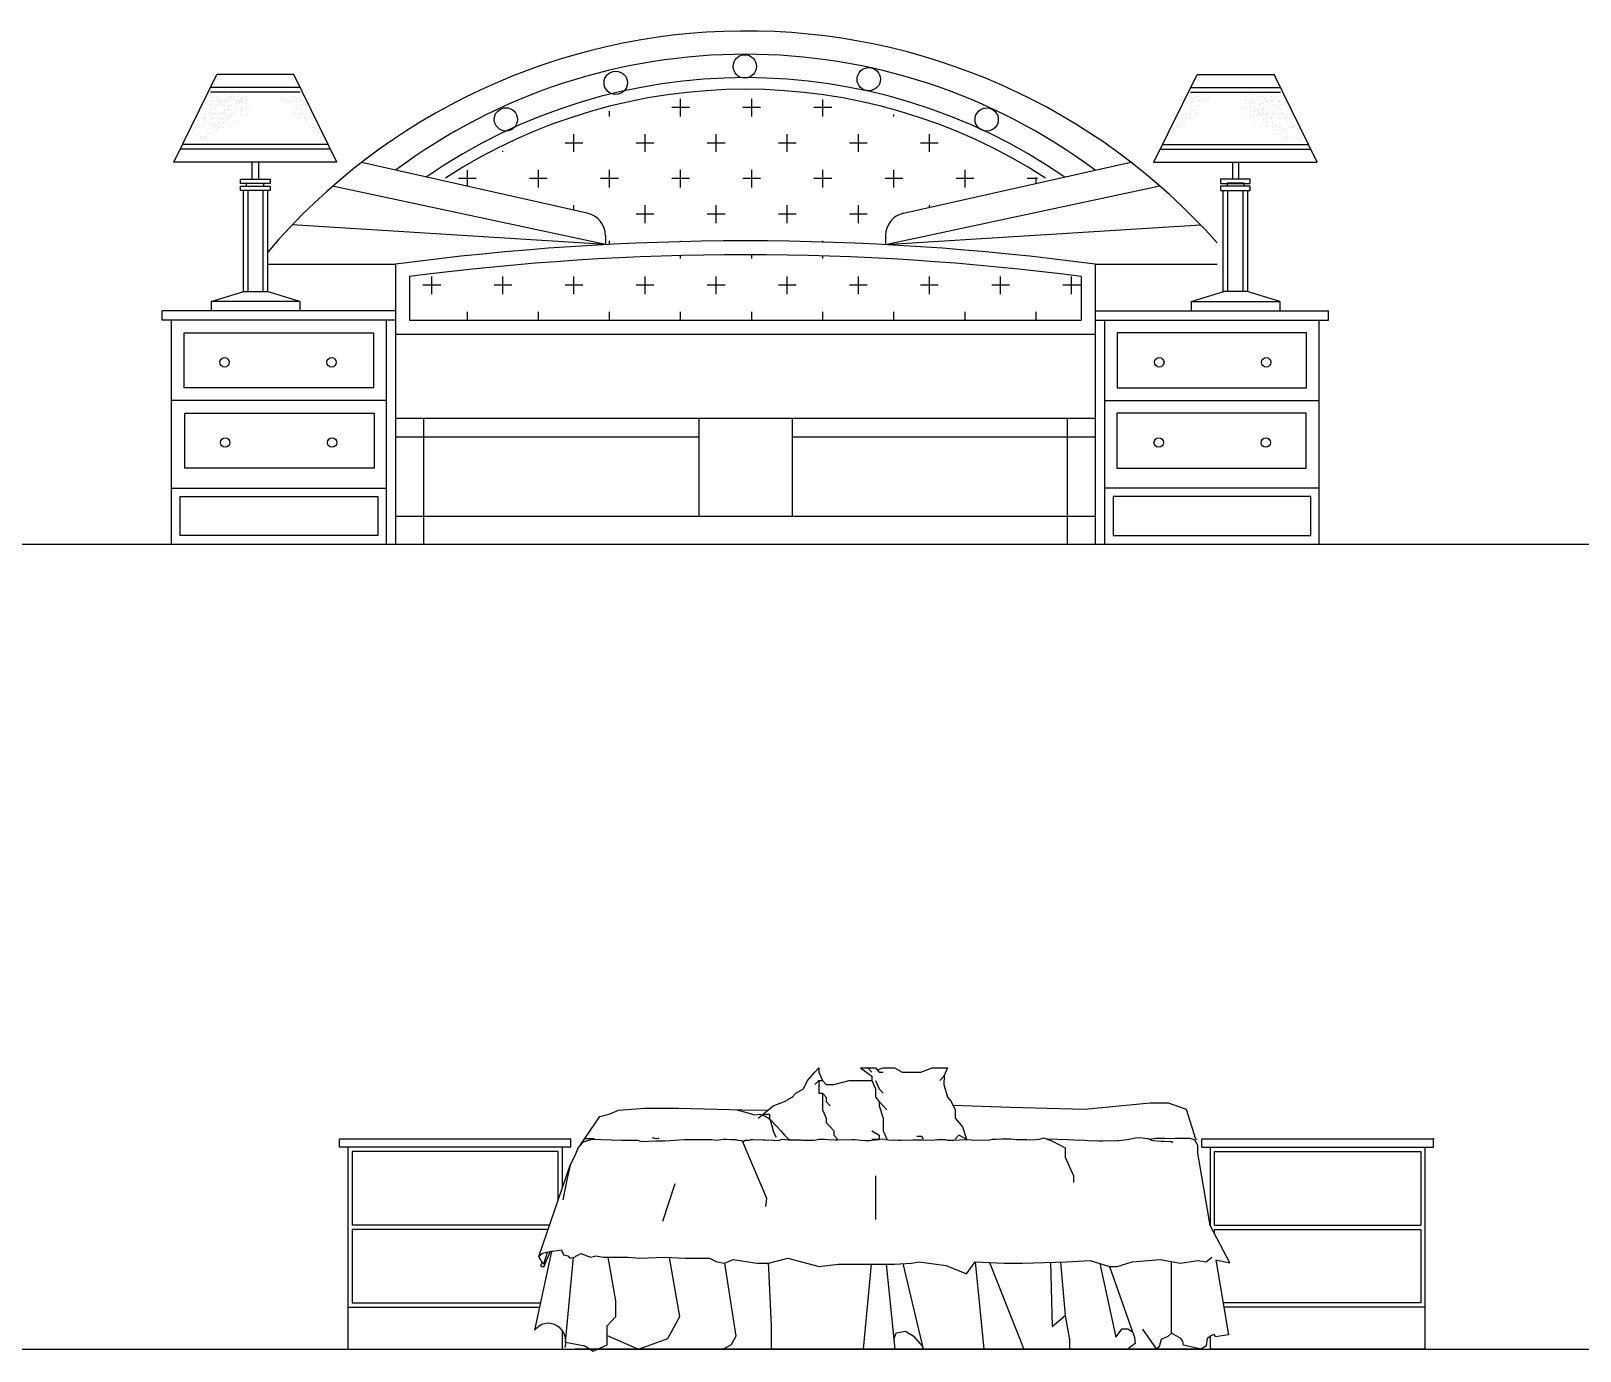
# Model space of a CAD drawing. Header units: inches. Extents: x 15.4 to 57.9, y 9.9 to 34.7.
# Drawn here: x 19.099 to 22.781, y 12.636 to 15.774 of the extents above; entities that cross this region are included whole.
import ezdxf

# ---------------------------------------------------------------- set-up
doc = ezdxf.new("R2010")
doc.units = ezdxf.units.IN
doc.header["$MEASUREMENT"] = 0
doc.layers.add('02', color=2, linetype='Continuous')
doc.layers.add('1', color=1, linetype='Continuous')

msp = doc.modelspace()

# ---------------------------------------------------------------- linework, layer by layer
at = {"layer": '02'}
for p, q in [((19.4387, 15.4623), (19.5413, 15.6704)), ((19.7243, 15.6704), (19.5413, 15.6704)), ((19.8268, 15.4623), (19.7243, 15.6704)), ((21.7684, 15.4623), (21.871, 15.6704)), ((21.871, 15.6704), (22.054, 15.6704)), ((22.1565, 15.4623), (22.054, 15.6704)), ((19.5252, 15.6217), (19.5252, 15.6217)), ((19.7396, 15.6393), (19.526, 15.6393)), ((19.7396, 15.6288), (19.526, 15.6288)), ((19.5364, 15.6275), (19.5364, 15.6275)), ((19.5394, 15.6188), (19.5394, 15.6188)), ((19.546, 15.6187), (19.546, 15.6187)), ((19.5597, 15.6218), (19.5597, 15.6218)), ((19.5684, 15.6192), (19.5684, 15.6192)), ((19.5706, 15.6275), (19.5706, 15.6275)), ((19.5728, 15.6115), (19.5728, 15.6115)), ((19.5736, 15.6188), (19.5736, 15.6188)), ((19.5794, 15.6284), (19.5794, 15.6284)), ((19.5803, 15.6187), (19.5803, 15.6187)), ((19.5939, 15.6218), (19.5939, 15.6218)), ((19.601, 15.6127), (19.601, 15.6127)), ((19.6026, 15.6192), (19.6026, 15.6192)), ((19.607, 15.6115), (19.607, 15.6115)), ((19.6098, 15.6176), (19.6098, 15.6176)), ((19.6136, 15.6284), (19.6136, 15.6284)), ((19.6188, 15.6287), (19.6188, 15.6287)), ((19.6862, 15.6284), (19.6862, 15.6284)), ((19.6928, 15.6115), (19.6928, 15.6115)), ((19.6972, 15.6192), (19.6972, 15.6192)), ((19.7059, 15.6218), (19.7059, 15.6218)), ((19.7195, 15.6187), (19.7195, 15.6187)), ((19.7262, 15.6188), (19.7262, 15.6188)), ((19.7292, 15.6275), (19.7292, 15.6275)), ((19.7404, 15.6217), (19.7404, 15.6217)), ((20.6436, 15.5708), (20.6436, 15.613)), ((20.8126, 15.5708), (20.8126, 15.613)), ((21.8549, 15.6217), (21.8549, 15.6217)), ((21.8557, 15.6393), (22.0693, 15.6393)), ((21.8557, 15.6288), (22.0693, 15.6288)), ((21.8661, 15.6275), (21.8661, 15.6275)), ((21.869, 15.6188), (21.869, 15.6188)), ((21.8757, 15.6187), (21.8757, 15.6187)), ((21.8894, 15.6218), (21.8894, 15.6218)), ((21.8981, 15.6192), (21.8981, 15.6192)), ((21.9025, 15.6115), (21.9025, 15.6115)), ((21.9091, 15.6284), (21.9091, 15.6284)), ((21.9764, 15.6287), (21.9764, 15.6287)), ((21.9816, 15.6284), (21.9816, 15.6284)), ((21.9855, 15.6176), (21.9855, 15.6176)), ((21.9882, 15.6115), (21.9882, 15.6115)), ((21.9932, 15.6218), (21.9932, 15.6218)), ((21.9942, 15.6127), (21.9942, 15.6127)), ((22.0013, 15.6218), (22.0013, 15.6218)), ((22.015, 15.6187), (22.015, 15.6187)), ((22.0159, 15.6284), (22.0159, 15.6284)), ((22.0216, 15.6188), (22.0216, 15.6188)), ((22.0225, 15.6115), (22.0225, 15.6115)), ((22.0246, 15.6275), (22.0246, 15.6275)), ((22.0269, 15.6192), (22.0269, 15.6192)), ((22.0356, 15.6218), (22.0356, 15.6218)), ((22.0492, 15.6187), (22.0492, 15.6187)), ((22.0559, 15.6188), (22.0559, 15.6188)), ((22.0589, 15.6275), (22.0589, 15.6275)), ((22.0701, 15.6217), (22.0701, 15.6217)), ((19.5021, 15.5784), (19.5021, 15.5784)), ((19.5101, 15.5964), (19.5101, 15.5964)), ((19.5131, 15.6036), (19.5131, 15.6036)), ((19.5143, 15.5751), (19.5143, 15.5751)), ((19.5173, 15.6047), (19.5173, 15.6047)), ((19.5216, 15.5799), (19.5216, 15.5799)), ((19.5233, 15.5763), (19.5233, 15.5763)), ((19.5237, 15.5989), (19.5237, 15.5989)), ((19.5251, 15.6078), (19.5251, 15.6078)), ((19.5258, 15.5865), (19.5258, 15.5865)), ((19.5263, 15.5769), (19.5263, 15.5769)), ((19.5281, 15.6056), (19.5281, 15.6056)), ((19.5339, 15.6064), (19.5339, 15.6064)), ((19.5341, 15.594), (19.5341, 15.594)), ((19.5354, 15.5881), (19.5354, 15.5881)), ((19.5384, 15.5783), (19.5384, 15.5783)), ((19.5401, 15.5974), (19.5401, 15.5974)), ((19.5408, 15.5761), (19.5408, 15.5761)), ((19.5429, 15.6076), (19.5429, 15.6076)), ((19.5441, 15.579), (19.5441, 15.579)), ((19.5444, 15.5964), (19.5444, 15.5964)), ((19.5472, 15.6077), (19.5472, 15.6077)), ((19.5473, 15.6036), (19.5473, 15.6036)), ((19.5485, 15.5751), (19.5485, 15.5751)), ((19.5515, 15.6047), (19.5515, 15.6047)), ((19.5558, 15.5799), (19.5558, 15.5799)), ((19.5571, 15.6086), (19.5571, 15.6086)), ((19.5575, 15.5763), (19.5575, 15.5763)), ((19.558, 15.5989), (19.558, 15.5989)), ((19.5591, 15.6067), (19.5591, 15.6067)), ((19.56, 15.597), (19.56, 15.597)), ((19.56, 15.5865), (19.56, 15.5865)), ((19.5605, 15.5769), (19.5605, 15.5769)), ((19.5638, 15.6103), (19.5638, 15.6103)), ((19.5682, 15.6064), (19.5682, 15.6064)), ((19.5684, 15.594), (19.5684, 15.594)), ((19.5685, 15.5745), (19.5685, 15.5745)), ((19.5695, 15.5867), (19.5695, 15.5867)), ((19.5697, 15.5881), (19.5697, 15.5881)), ((19.5726, 15.5783), (19.5726, 15.5783)), ((19.5743, 15.5974), (19.5743, 15.5974)), ((19.575, 15.5761), (19.575, 15.5761)), ((19.5772, 15.6076), (19.5772, 15.6076)), ((19.5784, 15.579), (19.5784, 15.579)), ((19.5795, 15.584), (19.5795, 15.584)), ((19.5814, 15.6077), (19.5814, 15.6077)), ((19.5853, 15.5828), (19.5853, 15.5828)), ((19.5861, 15.6047), (19.5861, 15.6047)), ((19.5877, 15.6077), (19.5877, 15.6077)), ((19.5885, 15.5745), (19.5885, 15.5745)), ((19.5887, 15.5888), (19.5887, 15.5888)), ((19.5922, 15.6095), (19.5922, 15.6095)), ((19.5934, 15.6067), (19.5934, 15.6067)), ((19.5957, 15.6007), (19.5957, 15.6007)), ((19.5971, 15.577), (19.5971, 15.577)), ((19.5978, 15.5828), (19.5978, 15.5828)), ((19.598, 15.6103), (19.598, 15.6103)), ((19.5987, 15.5919), (19.5987, 15.5919)), ((19.5995, 15.606), (19.5995, 15.606)), ((19.6004, 15.607), (19.6004, 15.607)), ((19.6098, 15.5952), (19.6098, 15.5952)), ((19.6101, 15.5885), (19.6101, 15.5885)), ((19.6126, 15.6089), (19.6126, 15.6089)), ((19.6189, 15.5857), (19.6189, 15.5857)), ((19.7018, 15.6103), (19.7018, 15.6103)), ((19.7065, 15.6067), (19.7065, 15.6067)), ((19.7085, 15.6086), (19.7085, 15.6086)), ((19.7137, 15.6047), (19.7137, 15.6047)), ((19.7214, 15.579), (19.7214, 15.579)), ((19.7226, 15.6076), (19.7226, 15.6076)), ((19.7248, 15.5761), (19.7248, 15.5761)), ((19.7255, 15.5974), (19.7255, 15.5974)), ((19.7272, 15.5783), (19.7272, 15.5783)), ((19.7301, 15.5881), (19.7301, 15.5881)), ((19.7314, 15.594), (19.7314, 15.594)), ((19.7317, 15.6064), (19.7317, 15.6064)), ((19.7374, 15.6056), (19.7374, 15.6056)), ((19.7393, 15.5769), (19.7393, 15.5769)), ((19.7398, 15.5865), (19.7398, 15.5865)), ((19.7405, 15.6078), (19.7405, 15.6078)), ((19.7418, 15.5989), (19.7418, 15.5989)), ((19.7423, 15.5763), (19.7423, 15.5763)), ((19.744, 15.5799), (19.744, 15.5799)), ((19.7483, 15.6047), (19.7483, 15.6047)), ((19.7513, 15.5751), (19.7513, 15.5751)), ((19.7525, 15.6036), (19.7525, 15.6036)), ((19.7555, 15.5964), (19.7555, 15.5964)), ((19.7635, 15.5784), (19.7635, 15.5784)), ((20.4746, 15.5708), (20.4746, 15.5834)), ((20.6647, 15.5919), (20.6225, 15.5919)), ((20.8337, 15.5919), (20.7914, 15.5919)), ((21.0027, 15.5919), (20.9604, 15.5919)), ((20.9815, 15.5708), (20.9815, 15.6111)), ((21.1505, 15.5708), (21.1505, 15.5754)), ((21.8318, 15.5784), (21.8318, 15.5784)), ((21.8398, 15.5964), (21.8398, 15.5964)), ((21.8405, 15.575), (21.8405, 15.575)), ((21.8428, 15.6036), (21.8428, 15.6036)), ((21.847, 15.6047), (21.847, 15.6047)), ((21.8513, 15.5799), (21.8513, 15.5799)), ((21.853, 15.5763), (21.853, 15.5763)), ((21.8548, 15.6078), (21.8548, 15.6078)), ((21.8555, 15.597), (21.8555, 15.597)), ((21.8555, 15.5865), (21.8555, 15.5865)), ((21.8559, 15.5769), (21.8559, 15.5769)), ((21.8578, 15.6056), (21.8578, 15.6056)), ((21.8636, 15.6064), (21.8636, 15.6064)), ((21.8638, 15.594), (21.8638, 15.594)), ((21.8651, 15.5881), (21.8651, 15.5881)), ((21.868, 15.5783), (21.868, 15.5783)), ((21.8697, 15.5974), (21.8697, 15.5974)), ((21.8704, 15.5761), (21.8704, 15.5761)), ((21.8726, 15.6076), (21.8726, 15.6076)), ((21.8738, 15.579), (21.8738, 15.579)), ((21.8768, 15.6077), (21.8768, 15.6077)), ((21.8815, 15.6047), (21.8815, 15.6047)), ((21.8831, 15.6077), (21.8831, 15.6077)), ((21.8868, 15.6086), (21.8868, 15.6086)), ((21.8888, 15.6067), (21.8888, 15.6067)), ((21.8934, 15.6103), (21.8934, 15.6103)), ((21.9764, 15.5857), (21.9764, 15.5857)), ((21.9827, 15.6089), (21.9827, 15.6089)), ((21.9852, 15.5885), (21.9852, 15.5885)), ((21.9854, 15.5952), (21.9854, 15.5952)), ((21.9964, 15.5961), (21.9964, 15.5961)), ((21.9966, 15.6024), (21.9966, 15.6024)), ((21.9975, 15.5828), (21.9975, 15.5828)), ((21.9977, 15.608), (21.9977, 15.608)), ((21.9981, 15.577), (21.9981, 15.577)), ((21.9995, 15.6007), (21.9995, 15.6007)), ((22.0019, 15.6067), (22.0019, 15.6067)), ((22.003, 15.6095), (22.003, 15.6095)), ((22.0066, 15.5888), (22.0066, 15.5888)), ((22.0092, 15.6047), (22.0092, 15.6047)), ((22.0099, 15.5828), (22.0099, 15.5828)), ((22.0139, 15.6077), (22.0139, 15.6077)), ((22.0158, 15.584), (22.0158, 15.584)), ((22.0169, 15.579), (22.0169, 15.579)), ((22.0203, 15.5761), (22.0203, 15.5761)), ((22.0209, 15.5974), (22.0209, 15.5974)), ((22.0226, 15.5783), (22.0226, 15.5783)), ((22.0251, 15.5925), (22.0251, 15.5925)), ((22.0256, 15.5881), (22.0256, 15.5881)), ((22.0257, 15.5867), (22.0257, 15.5867)), ((22.0268, 15.5745), (22.0268, 15.5745)), ((22.0271, 15.6064), (22.0271, 15.6064)), ((22.0315, 15.6103), (22.0315, 15.6103)), ((22.0329, 15.6056), (22.0329, 15.6056)), ((22.0348, 15.5769), (22.0348, 15.5769)), ((22.0352, 15.597), (22.0352, 15.597)), ((22.0352, 15.5865), (22.0352, 15.5865)), ((22.0359, 15.6078), (22.0359, 15.6078)), ((22.0361, 15.6067), (22.0361, 15.6067)), ((22.0386, 15.5745), (22.0386, 15.5745)), ((22.0394, 15.5799), (22.0394, 15.5799)), ((22.0418, 15.6077), (22.0418, 15.6077)), ((22.0437, 15.6047), (22.0437, 15.6047)), ((22.0467, 15.5751), (22.0467, 15.5751)), ((22.0481, 15.6077), (22.0481, 15.6077)), ((22.0509, 15.5964), (22.0509, 15.5964)), ((22.0511, 15.579), (22.0511, 15.579)), ((22.0523, 15.6076), (22.0523, 15.6076)), ((22.0545, 15.5761), (22.0545, 15.5761)), ((22.0552, 15.5974), (22.0552, 15.5974)), ((22.0569, 15.5783), (22.0569, 15.5783)), ((22.0598, 15.5881), (22.0598, 15.5881)), ((22.0611, 15.594), (22.0611, 15.594)), ((22.0613, 15.6064), (22.0613, 15.6064)), ((22.0671, 15.6056), (22.0671, 15.6056)), ((22.069, 15.5769), (22.069, 15.5769)), ((22.0695, 15.5865), (22.0695, 15.5865)), ((22.0702, 15.6078), (22.0702, 15.6078)), ((22.0715, 15.5989), (22.0715, 15.5989)), ((22.072, 15.5763), (22.072, 15.5763)), ((22.0737, 15.5799), (22.0737, 15.5799)), ((22.078, 15.6047), (22.078, 15.6047)), ((22.0822, 15.6036), (22.0822, 15.6036)), ((22.0844, 15.575), (22.0844, 15.575)), ((22.0851, 15.5964), (22.0851, 15.5964)), ((22.0932, 15.5784), (22.0932, 15.5784)), ((19.483, 15.5383), (19.483, 15.5383)), ((19.4889, 15.543), (19.4889, 15.543)), ((19.4915, 15.5479), (19.4915, 15.5479)), ((19.496, 15.5521), (19.496, 15.5521)), ((19.4974, 15.5647), (19.4974, 15.5647)), ((19.4981, 15.5434), (19.4981, 15.5434)), ((19.5007, 15.5491), (19.5007, 15.5491)), ((19.5037, 15.545), (19.5037, 15.545)), ((19.5085, 15.5743), (19.5085, 15.5743)), ((19.5086, 15.5661), (19.5086, 15.5661)), ((19.5115, 15.5536), (19.5115, 15.5536)), ((19.5131, 15.5683), (19.5131, 15.5683)), ((19.5152, 15.5664), (19.5152, 15.5664)), ((19.5172, 15.5383), (19.5172, 15.5383)), ((19.5231, 15.543), (19.5231, 15.543)), ((19.5257, 15.5479), (19.5257, 15.5479)), ((19.5265, 15.5651), (19.5265, 15.5651)), ((19.5302, 15.5521), (19.5302, 15.5521)), ((19.5317, 15.5647), (19.5317, 15.5647)), ((19.5324, 15.5434), (19.5324, 15.5434)), ((19.5349, 15.5491), (19.5349, 15.5491)), ((19.5355, 15.5457), (19.5355, 15.5457)), ((19.5401, 15.5392), (19.5401, 15.5392)), ((19.5412, 15.5484), (19.5412, 15.5484)), ((19.5428, 15.5661), (19.5428, 15.5661)), ((19.5443, 15.5438), (19.5443, 15.5438)), ((19.5455, 15.5593), (19.5455, 15.5593)), ((19.5458, 15.5536), (19.5458, 15.5536)), ((19.5474, 15.5683), (19.5474, 15.5683)), ((19.5494, 15.5664), (19.5494, 15.5664)), ((19.5569, 15.5455), (19.5569, 15.5455)), ((19.5581, 15.5566), (19.5581, 15.5566)), ((19.5582, 15.5632), (19.5582, 15.5632)), ((19.5601, 15.5612), (19.5601, 15.5612)), ((19.5607, 15.5651), (19.5607, 15.5651)), ((19.5669, 15.5625), (19.5669, 15.5625)), ((19.5669, 15.5591), (19.5669, 15.5591)), ((19.5679, 15.5716), (19.5679, 15.5716)), ((19.5705, 15.5504), (19.5705, 15.5504)), ((19.5715, 15.5699), (19.5715, 15.5699)), ((19.5882, 15.5588), (19.5882, 15.5588)), ((19.5955, 15.5619), (19.5955, 15.5619)), ((19.5994, 15.574), (19.5994, 15.574)), ((19.6133, 15.5744), (19.6133, 15.5744)), ((19.7391, 15.5651), (19.7391, 15.5651)), ((19.7504, 15.5664), (19.7504, 15.5664)), ((19.7524, 15.5683), (19.7524, 15.5683)), ((19.7541, 15.5536), (19.7541, 15.5536)), ((19.757, 15.5661), (19.757, 15.5661)), ((19.7619, 15.545), (19.7619, 15.545)), ((19.7649, 15.5491), (19.7649, 15.5491)), ((19.7674, 15.5434), (19.7674, 15.5434)), ((19.7681, 15.5647), (19.7681, 15.5647)), ((19.7696, 15.5521), (19.7696, 15.5521)), ((19.7709, 15.5438), (19.7709, 15.5438)), ((19.7741, 15.5479), (19.7741, 15.5479)), ((19.7767, 15.543), (19.7767, 15.543)), ((19.7826, 15.5383), (19.7826, 15.5383)), ((21.8127, 15.5383), (21.8127, 15.5383)), ((21.8186, 15.543), (21.8186, 15.543)), ((21.8212, 15.5479), (21.8212, 15.5479)), ((21.8243, 15.5438), (21.8243, 15.5438)), ((21.8257, 15.5521), (21.8257, 15.5521)), ((21.8271, 15.5647), (21.8271, 15.5647)), ((21.8304, 15.5491), (21.8304, 15.5491)), ((21.8334, 15.545), (21.8334, 15.545)), ((21.8382, 15.5743), (21.8382, 15.5743)), ((21.8382, 15.5661), (21.8382, 15.5661)), ((21.8412, 15.5536), (21.8412, 15.5536)), ((21.8428, 15.5683), (21.8428, 15.5683)), ((21.8449, 15.5664), (21.8449, 15.5664)), ((21.8561, 15.5651), (21.8561, 15.5651)), ((21.982, 15.5744), (21.982, 15.5744)), ((21.9959, 15.574), (21.9959, 15.574)), ((21.9989, 15.5662), (21.9989, 15.5662)), ((22.0048, 15.5725), (22.0048, 15.5725)), ((22.007, 15.5588), (22.007, 15.5588)), ((22.0172, 15.5743), (22.0172, 15.5743)), ((22.0237, 15.5699), (22.0237, 15.5699)), ((22.0248, 15.5504), (22.0248, 15.5504)), ((22.0284, 15.5625), (22.0284, 15.5625)), ((22.0284, 15.5591), (22.0284, 15.5591)), ((22.0345, 15.5651), (22.0345, 15.5651)), ((22.0351, 15.5612), (22.0351, 15.5612)), ((22.0372, 15.5566), (22.0372, 15.5566)), ((22.0384, 15.5455), (22.0384, 15.5455)), ((22.0458, 15.5664), (22.0458, 15.5664)), ((22.0479, 15.5683), (22.0479, 15.5683)), ((22.0495, 15.5536), (22.0495, 15.5536)), ((22.0498, 15.5593), (22.0498, 15.5593)), ((22.051, 15.5438), (22.051, 15.5438)), ((22.0525, 15.5661), (22.0525, 15.5661)), ((22.0551, 15.5392), (22.0551, 15.5392)), ((22.0573, 15.545), (22.0573, 15.545)), ((22.0582, 15.5513), (22.0582, 15.5513)), ((22.0603, 15.5491), (22.0603, 15.5491)), ((22.0636, 15.5647), (22.0636, 15.5647)), ((22.065, 15.5521), (22.065, 15.5521)), ((22.0663, 15.5438), (22.0663, 15.5438)), ((22.0688, 15.5651), (22.0688, 15.5651)), ((22.0695, 15.5479), (22.0695, 15.5479)), ((22.0721, 15.543), (22.0721, 15.543)), ((22.078, 15.5383), (22.078, 15.5383)), ((22.0801, 15.5664), (22.0801, 15.5664)), ((22.0821, 15.5683), (22.0821, 15.5683)), ((22.0837, 15.5536), (22.0837, 15.5536)), ((22.0867, 15.5661), (22.0867, 15.5661)), ((22.0916, 15.545), (22.0916, 15.545)), ((22.0946, 15.5491), (22.0946, 15.5491)), ((22.0971, 15.5434), (22.0971, 15.5434)), ((22.0978, 15.5647), (22.0978, 15.5647)), ((22.0993, 15.5521), (22.0993, 15.5521)), ((22.1006, 15.5438), (22.1006, 15.5438)), ((22.1038, 15.5479), (22.1038, 15.5479)), ((22.1064, 15.543), (22.1064, 15.543)), ((22.1123, 15.5383), (22.1123, 15.5383)), ((19.8063, 15.5039), (19.4593, 15.5039)), ((19.4689, 15.5209), (19.4689, 15.5209)), ((19.4712, 15.5261), (19.4712, 15.5261)), ((19.4751, 15.5213), (19.4751, 15.5213)), ((19.4838, 15.5324), (19.4838, 15.5324)), ((19.5031, 15.5209), (19.5031, 15.5209)), ((19.5047, 15.5242), (19.5047, 15.5242)), ((19.5093, 15.5213), (19.5093, 15.5213)), ((19.5137, 15.516), (19.5137, 15.516)), ((19.5139, 15.5222), (19.5139, 15.5222)), ((19.517, 15.5176), (19.517, 15.5176)), ((19.5181, 15.5324), (19.5181, 15.5324)), ((19.5249, 15.5312), (19.5249, 15.5312)), ((19.5308, 15.5304), (19.5308, 15.5304)), ((19.5354, 15.5365), (19.5354, 15.5365)), ((19.7817, 15.5324), (19.7817, 15.5324)), ((19.7905, 15.5213), (19.7905, 15.5213)), ((19.7951, 15.5242), (19.7951, 15.5242)), ((19.7967, 15.5209), (19.7967, 15.5209)), ((20.4112, 15.5074), (20.369, 15.5074)), ((20.3901, 15.4863), (20.3901, 15.5286)), ((20.5802, 15.5074), (20.538, 15.5074)), ((20.5591, 15.4863), (20.5591, 15.5286)), ((20.7492, 15.5074), (20.7069, 15.5074)), ((20.7281, 15.4863), (20.7281, 15.5286)), ((20.9182, 15.5074), (20.8759, 15.5074)), ((20.897, 15.4863), (20.897, 15.5286)), ((21.0872, 15.5074), (21.0449, 15.5074)), ((21.066, 15.4863), (21.066, 15.5286)), ((21.2561, 15.5074), (21.2139, 15.5074)), ((21.235, 15.4863), (21.235, 15.5286)), ((21.7889, 15.5039), (22.136, 15.5039)), ((21.7986, 15.5209), (21.7986, 15.5209)), ((21.8009, 15.5261), (21.8009, 15.5261)), ((21.8048, 15.5213), (21.8048, 15.5213)), ((21.8135, 15.5324), (21.8135, 15.5324)), ((22.0599, 15.5365), (22.0599, 15.5365)), ((22.0645, 15.5304), (22.0645, 15.5304)), ((22.0704, 15.5312), (22.0704, 15.5312)), ((22.0764, 15.5185), (22.0764, 15.5185)), ((22.0772, 15.5324), (22.0772, 15.5324)), ((22.0814, 15.5222), (22.0814, 15.5222)), ((22.0816, 15.516), (22.0816, 15.516)), ((22.0859, 15.5213), (22.0859, 15.5213)), ((22.0906, 15.5242), (22.0906, 15.5242)), ((22.0921, 15.5209), (22.0921, 15.5209)), ((22.1114, 15.5324), (22.1114, 15.5324)), ((22.1202, 15.5213), (22.1202, 15.5213)), ((22.124, 15.5261), (22.124, 15.5261)), ((22.1264, 15.5209), (22.1264, 15.5209)), ((19.8115, 15.4933), (19.454, 15.4933)), ((20.2211, 15.4863), (20.2211, 15.4892)), ((21.7837, 15.4933), (22.1412, 15.4933)), ((19.8268, 15.4623), (19.4387, 15.4623)), ((19.6252, 15.4213), (19.6252, 15.462)), ((19.6401, 15.462), (19.6401, 15.4213)), ((20.4217, 15.3408), (19.8851, 15.4611)), ((20.1366, 15.4047), (20.1366, 15.4434)), ((20.3056, 15.4018), (20.3056, 15.4441)), ((20.4746, 15.4018), (20.4746, 15.4441)), ((20.6436, 15.4018), (20.6436, 15.4441)), ((20.8126, 15.4018), (20.8126, 15.4441)), ((20.9815, 15.4018), (20.9815, 15.4441)), ((21.1505, 15.4018), (21.1505, 15.4441)), ((21.1736, 15.3408), (21.7139, 15.462)), ((21.3195, 15.4018), (21.3195, 15.4441)), ((21.7684, 15.4623), (22.1565, 15.4623)), ((21.9551, 15.462), (21.9551, 15.4213)), ((21.9701, 15.4213), (21.9701, 15.462)), ((19.5976, 15.4115), (19.5976, 15.4213)), ((19.5976, 15.4213), (19.6682, 15.4213)), ((19.6682, 15.4115), (19.5976, 15.4115)), ((19.5976, 15.3948), (19.5976, 15.4046)), ((19.5976, 15.4046), (19.6682, 15.4046)), ((19.6682, 15.3948), (19.5976, 15.3948)), ((19.6041, 15.3951), (19.6041, 15.1545)), ((19.612, 15.4048), (19.612, 15.4118)), ((19.612, 15.4118), (19.6524, 15.4118)), ((19.6152, 15.3951), (19.6152, 15.1545)), ((19.651, 15.1545), (19.651, 15.3951)), ((19.6524, 15.4118), (19.6524, 15.4048)), ((19.6621, 15.1545), (19.6621, 15.3951)), ((19.6682, 15.4213), (19.6682, 15.4115)), ((19.6682, 15.4046), (19.6682, 15.3948)), ((20.465, 15.2661), (19.8165, 15.4047)), ((20.1578, 15.4229), (20.1155, 15.4229)), ((20.3267, 15.4229), (20.2845, 15.4229)), ((20.4957, 15.4229), (20.4535, 15.4229)), ((20.6647, 15.4229), (20.6225, 15.4229)), ((20.8337, 15.4229), (20.7914, 15.4229)), ((21.0027, 15.4229), (20.9604, 15.4229)), ((21.1716, 15.4229), (21.1294, 15.4229)), ((21.1303, 15.2661), (21.7826, 15.4055)), ((21.3406, 15.4229), (21.2984, 15.4229)), ((21.4921, 15.4229), (21.4674, 15.4229)), ((21.4885, 15.4114), (21.4885, 15.4252)), ((21.927, 15.4213), (21.927, 15.4115)), ((21.9977, 15.4213), (21.927, 15.4213)), ((21.927, 15.4115), (21.9977, 15.4115)), ((21.927, 15.4046), (21.927, 15.3948)), ((21.9977, 15.4046), (21.927, 15.4046)), ((21.927, 15.3948), (21.9977, 15.3948)), ((21.9332, 15.1545), (21.9332, 15.3951)), ((21.9429, 15.4118), (21.9429, 15.4048)), ((21.9833, 15.4118), (21.9429, 15.4118)), ((21.9443, 15.1545), (21.9443, 15.3951)), ((21.9801, 15.3951), (21.9801, 15.1545)), ((21.9833, 15.4048), (21.9833, 15.4118)), ((21.9912, 15.3951), (21.9912, 15.1545)), ((21.9977, 15.4115), (21.9977, 15.4213)), ((21.9977, 15.3948), (21.9977, 15.4046)), ((20.3901, 15.3478), (20.3901, 15.3596)), ((20.5591, 15.3173), (20.5591, 15.3596)), ((20.7281, 15.3173), (20.7281, 15.3596)), ((20.897, 15.3173), (20.897, 15.3596)), ((21.066, 15.3173), (21.066, 15.3596)), ((21.235, 15.3545), (21.235, 15.3596)), ((20.5802, 15.3385), (20.538, 15.3385)), ((20.7492, 15.3385), (20.7069, 15.3385)), ((20.9182, 15.3385), (20.8759, 15.3385)), ((21.0872, 15.3385), (21.0449, 15.3385)), ((20.465, 15.2661), (19.7204, 15.3128)), ((20.465, 15.2867), (20.465, 15.2661)), ((21.1303, 15.2661), (21.8794, 15.3131)), ((21.1303, 15.2867), (21.1303, 15.2661)), ((20.4746, 15.2666), (20.4746, 15.2751)), ((20.6436, 15.2731), (20.6436, 15.2751)), ((20.8126, 15.2749), (20.8126, 15.2751)), ((20.9815, 15.2723), (20.9815, 15.2751)), ((19.6621, 15.2195), (19.966, 15.2195)), ((19.966, 15.2195), (19.966, 14.5542)), ((20.4746, 15.2328), (20.4746, 15.2333)), ((20.6436, 15.2328), (20.6436, 15.2398)), ((20.8126, 15.2328), (20.8126, 15.2417)), ((20.9815, 15.2328), (20.9815, 15.239)), ((21.6292, 15.2195), (21.9191, 15.2195)), ((21.6292, 15.2195), (21.6292, 14.5542)), ((19.9993, 15.1903), (19.9993, 15.0865)), ((20.0733, 15.1695), (20.031, 15.1695)), ((20.0521, 15.1484), (20.0521, 15.1906)), ((20.2422, 15.1695), (20.2, 15.1695)), ((20.2211, 15.1484), (20.2211, 15.1906)), ((20.4112, 15.1695), (20.369, 15.1695)), ((20.3901, 15.1484), (20.3901, 15.1906)), ((20.5802, 15.1695), (20.538, 15.1695)), ((20.5591, 15.1484), (20.5591, 15.1906)), ((20.7492, 15.1695), (20.7069, 15.1695)), ((20.7281, 15.1484), (20.7281, 15.1906)), ((20.9182, 15.1695), (20.8759, 15.1695)), ((20.897, 15.1484), (20.897, 15.1906)), ((21.0872, 15.1695), (21.0449, 15.1695)), ((21.066, 15.1484), (21.066, 15.1906)), ((21.2561, 15.1695), (21.2139, 15.1695)), ((21.235, 15.1484), (21.235, 15.1906)), ((21.4251, 15.1695), (21.3829, 15.1695)), ((21.404, 15.1484), (21.404, 15.1906)), ((21.5941, 15.1695), (21.5518, 15.1695)), ((21.573, 15.1484), (21.573, 15.1906)), ((21.596, 15.1903), (21.596, 15.0865)), ((19.5275, 15.1308), (19.6051, 15.1542)), ((19.6041, 15.1545), (19.6621, 15.1545)), ((19.7381, 15.1308), (19.6605, 15.1542)), ((21.8571, 15.1308), (21.9347, 15.1542)), ((21.9912, 15.1545), (21.9332, 15.1545)), ((22.0678, 15.1308), (21.9902, 15.1542)), ((19.4116, 15.0865), (19.4116, 15.1086)), ((19.966, 15.1086), (19.4116, 15.1086)), ((19.7381, 15.1308), (19.5275, 15.1308)), ((19.5275, 15.1308), (19.5275, 15.1086)), ((19.7381, 15.1308), (19.7381, 15.1086)), ((20.1366, 15.0865), (20.1366, 15.1061)), ((20.3056, 15.0865), (20.3056, 15.1061)), ((20.4746, 15.0865), (20.4746, 15.1061)), ((20.6436, 15.0865), (20.6436, 15.1061)), ((20.8126, 15.0865), (20.8126, 15.1061)), ((20.9815, 15.0865), (20.9815, 15.1061)), ((21.1505, 15.0865), (21.1505, 15.1061)), ((21.3195, 15.0865), (21.3195, 15.1061)), ((21.4885, 15.0865), (21.4885, 15.1061)), ((21.6292, 15.1086), (22.1836, 15.1086)), ((21.8571, 15.1308), (22.0678, 15.1308)), ((21.8571, 15.1308), (21.8571, 15.1086)), ((22.0678, 15.1308), (22.0678, 15.1086)), ((22.1836, 15.0865), (22.1836, 15.1086)), ((19.966, 15.0865), (19.4116, 15.0865)), ((19.4338, 14.5542), (19.4338, 15.0865)), ((19.9439, 15.0865), (19.9439, 14.5542)), ((19.9993, 15.0865), (21.596, 15.0865)), ((21.6292, 15.0865), (22.1836, 15.0865)), ((21.6514, 15.0865), (21.6514, 14.5542)), ((22.1615, 14.5542), (22.1615, 15.0865)), ((19.4638, 15.0565), (19.9139, 15.0565)), ((19.4638, 14.9256), (19.4638, 15.0565)), ((19.9139, 15.0565), (19.9139, 14.9256)), ((19.966, 15.0532), (21.6292, 15.0532)), ((22.1315, 15.0565), (21.6814, 15.0565)), ((21.6814, 15.0565), (21.6814, 14.9256)), ((22.1315, 14.9256), (22.1315, 15.0565)), ((19.9139, 14.9256), (19.4638, 14.9256)), ((21.6814, 14.9256), (22.1315, 14.9256)), ((19.9452, 14.8956), (19.4352, 14.8956)), ((21.65, 14.8956), (22.1601, 14.8956)), ((19.4652, 14.8656), (19.9152, 14.8656)), ((19.4652, 14.7348), (19.4652, 14.8656)), ((19.9152, 14.8656), (19.9152, 14.7348)), ((19.966, 14.8536), (21.6292, 14.8536)), ((20.0326, 14.8536), (20.0326, 14.5542)), ((20.6867, 14.8536), (20.6867, 14.6208)), ((20.9085, 14.8536), (20.9085, 14.6208)), ((21.5627, 14.8536), (21.5627, 14.5542)), ((22.1301, 14.8656), (21.68, 14.8656)), ((21.68, 14.8656), (21.68, 14.7348)), ((22.1301, 14.7348), (22.1301, 14.8656)), ((19.966, 14.8093), (20.6867, 14.8093)), ((20.9085, 14.8093), (21.6292, 14.8093)), ((19.9152, 14.7348), (19.4652, 14.7348)), ((21.68, 14.7348), (22.1301, 14.7348)), ((19.4338, 14.6873), (19.9439, 14.6873)), ((19.4538, 14.5742), (19.4538, 14.6673)), ((19.4538, 14.6673), (19.9239, 14.6673)), ((19.9239, 14.6673), (19.9239, 14.5742)), ((22.1615, 14.6873), (21.6514, 14.6873)), ((22.1415, 14.6673), (21.6714, 14.6673)), ((21.6714, 14.6673), (21.6714, 14.5742)), ((22.1415, 14.5742), (22.1415, 14.6673)), ((19.966, 14.6208), (21.6292, 14.6208)), ((19.9239, 14.5742), (19.4538, 14.5742)), ((21.6714, 14.5742), (22.1415, 14.5742)), ((20.9448, 13.2791), (20.9628, 13.2991)), ((20.9628, 13.2991), (20.9718, 13.3091)), ((20.9718, 13.3091), (20.9718, 13.2991)), ((20.9718, 13.2991), (20.9808, 13.2791)), ((21.0708, 13.3091), (21.1068, 13.3091)), ((21.0708, 13.3091), (21.0978, 13.2891)), ((21.0888, 13.3091), (21.0978, 13.2991)), ((21.1068, 13.3091), (21.1158, 13.2991)), ((21.1113, 13.3041), (21.1248, 13.3091)), ((21.1158, 13.2991), (21.1248, 13.2991)), ((21.1248, 13.3091), (21.1518, 13.3091)), ((21.1518, 13.3091), (21.1698, 13.2991)), ((21.1698, 13.2991), (21.2148, 13.2991)), ((21.2148, 13.2991), (21.2418, 13.3091)), ((21.2418, 13.3091), (21.2778, 13.3091)), ((21.2778, 13.3091), (21.2688, 13.2891)), ((20.9178, 13.2491), (20.9358, 13.2591)), ((20.9358, 13.2591), (20.9448, 13.2791)), ((20.9628, 13.2691), (20.9718, 13.2791)), ((20.9718, 13.2791), (20.9718, 13.2491)), ((20.9718, 13.2791), (20.9808, 13.2791)), ((20.9808, 13.2791), (20.9898, 13.2691)), ((20.9898, 13.2691), (21.0078, 13.2691)), ((21.0078, 13.2691), (21.0438, 13.2791)), ((21.0438, 13.2791), (21.0978, 13.2791)), ((21.0978, 13.2891), (21.0978, 13.2791)), ((21.0978, 13.2791), (21.1068, 13.2591)), ((21.1068, 13.2791), (21.1158, 13.2591)), ((21.1068, 13.2591), (21.1068, 13.2391)), ((21.1158, 13.2591), (21.1248, 13.2491)), ((21.2688, 13.2891), (21.2598, 13.2791)), ((21.2696, 13.2909), (21.2688, 13.2691)), ((21.2688, 13.2691), (21.2778, 13.2391)), ((20.8278, 13.1891), (20.8638, 13.2191)), ((20.8638, 13.2191), (20.8908, 13.2291)), ((20.8908, 13.2291), (20.9088, 13.2391)), ((20.9088, 13.2391), (20.9178, 13.2491)), ((20.9718, 13.2491), (20.9808, 13.2491)), ((20.9808, 13.2491), (20.9808, 13.2091)), ((20.9808, 13.2491), (20.9898, 13.2391)), ((20.9898, 13.2391), (20.9898, 13.2291)), ((20.9898, 13.2291), (20.9988, 13.2191)), ((21.1068, 13.2391), (21.1158, 13.2291)), ((21.1158, 13.2291), (21.1248, 13.2191)), ((21.1158, 13.2291), (21.1158, 13.2191)), ((21.1158, 13.2191), (21.1248, 13.1891)), ((21.1248, 13.2191), (21.1338, 13.2091)), ((21.2778, 13.2391), (21.2868, 13.2291)), ((21.2868, 13.2291), (21.2958, 13.2091)), ((21.2908, 13.2204), (21.4276, 13.2159)), ((21.6037, 13.2109), (21.7597, 13.2258)), ((21.7597, 13.2258), (21.8021, 13.2258)), ((21.8021, 13.2258), (21.8449, 13.211)), ((20.4052, 13.1258), (20.4515, 13.1936)), ((20.4515, 13.1936), (20.4738, 13.1986)), ((20.4738, 13.1986), (20.4961, 13.2084)), ((20.4961, 13.2084), (20.5585, 13.2134)), ((20.5585, 13.2134), (20.6387, 13.2134)), ((20.6387, 13.2134), (20.8214, 13.2084)), ((20.7749, 13.2101), (20.82, 13.1974)), ((20.82, 13.1974), (20.832, 13.1989)), ((20.8214, 13.2084), (20.8522, 13.2095)), ((20.832, 13.1989), (20.8453, 13.1944)), ((20.8374, 13.1971), (20.8458, 13.1991)), ((20.8453, 13.1944), (20.856, 13.187)), ((20.8458, 13.1991), (20.8548, 13.1991)), ((20.8548, 13.1991), (20.8548, 13.1891)), ((20.856, 13.187), (20.8728, 13.1691)), ((20.856, 13.187), (20.86, 13.1708)), ((20.9808, 13.2091), (20.9898, 13.1891)), ((20.9898, 13.1891), (20.9898, 13.1791)), ((21.1248, 13.1891), (21.1248, 13.1591)), ((21.2958, 13.2091), (21.2958, 13.1891)), ((21.2958, 13.1891), (21.3138, 13.1691)), ((21.4276, 13.2159), (21.6037, 13.2109)), ((21.8449, 13.211), (21.867, 13.1401)), ((20.86, 13.1708), (20.864, 13.156)), ((20.864, 13.156), (20.8706, 13.1442)), ((20.8728, 13.1691), (20.8818, 13.1591)), ((20.8818, 13.1591), (20.8908, 13.1491)), ((20.8908, 13.1491), (20.8998, 13.1391)), ((20.9898, 13.1791), (20.9988, 13.1691)), ((20.9988, 13.1691), (21.0078, 13.1591)), ((21.0078, 13.1591), (21.0078, 13.1491)), ((21.0078, 13.1491), (21.0168, 13.1391)), ((21.0978, 13.1591), (21.1158, 13.1491)), ((21.1158, 13.1491), (21.1158, 13.1391)), ((21.1248, 13.1591), (21.1338, 13.1391)), ((21.2047, 13.1466), (21.2159, 13.1466)), ((21.2159, 13.1466), (21.2203, 13.1392)), ((21.3048, 13.1491), (21.2958, 13.1391)), ((21.3228, 13.1391), (21.3048, 13.1491)), ((21.3138, 13.1691), (21.3228, 13.1391)), ((19.8328, 13.1401), (20.3828, 13.1401)), ((19.8328, 13.1201), (19.8328, 13.1401)), ((20.3828, 13.1201), (19.8328, 13.1201)), ((19.8528, 13.1201), (19.8528, 12.6401)), ((19.8628, 13.1101), (19.8628, 12.9351)), ((20.3528, 13.1101), (19.8628, 13.1101)), ((20.3528, 12.9956), (20.3528, 13.1101)), ((20.3628, 13.025), (20.3628, 13.1201)), ((20.3828, 13.1201), (20.3828, 13.1401)), ((20.3997, 13.1197), (20.3934, 13.104)), ((20.4108, 13.132), (20.3997, 13.1197)), ((20.4378, 13.1401), (20.4108, 13.132)), ((20.4378, 13.1401), (20.415, 13.1401)), ((20.4327, 13.1398), (20.5032, 13.1368)), ((20.5032, 13.1368), (20.5418, 13.1368)), ((20.5418, 13.1368), (20.5498, 13.1339)), ((20.5498, 13.1339), (20.5844, 13.1354)), ((20.5858, 13.1403), (20.5771, 13.1429)), ((20.5844, 13.1354), (20.6057, 13.1354)), ((20.5898, 13.1411), (20.5858, 13.1403)), ((20.5918, 13.1422), (20.5898, 13.1411)), ((20.6057, 13.1354), (20.6523, 13.1383)), ((20.6523, 13.1383), (20.7176, 13.1383)), ((20.7176, 13.1383), (20.7296, 13.1368)), ((20.7296, 13.1368), (20.745, 13.1394)), ((20.745, 13.1394), (20.7523, 13.1394)), ((20.7523, 13.1394), (20.762, 13.1387)), ((20.762, 13.1387), (20.7748, 13.1387)), ((20.7748, 13.1387), (20.7797, 13.1373)), ((20.7797, 13.1373), (20.7888, 13.136)), ((20.7888, 13.136), (20.7919, 13.1333)), ((20.7895, 13.1359), (20.8478, 12.999)), ((20.7906, 13.1333), (20.7973, 13.1373)), ((20.7919, 13.1333), (20.7925, 13.1319)), ((20.7973, 13.1373), (20.8065, 13.1373)), ((20.8065, 13.1373), (20.8113, 13.1387)), ((20.8113, 13.1387), (20.815, 13.1387)), ((20.815, 13.1387), (20.84, 13.138)), ((20.84, 13.138), (20.8448, 13.138)), ((20.8448, 13.138), (20.8491, 13.1373)), ((20.8491, 13.1373), (20.8521, 13.138)), ((20.8521, 13.138), (20.8763, 13.1361)), ((20.8763, 13.1361), (20.8848, 13.1395)), ((20.8848, 13.1395), (20.8994, 13.1381)), ((20.8994, 13.1381), (20.9299, 13.1381)), ((20.8998, 13.1391), (20.9085, 13.1381)), ((20.9299, 13.1381), (20.9329, 13.1374)), ((20.9329, 13.1374), (20.9469, 13.1368)), ((20.9469, 13.1368), (20.9615, 13.1374)), ((20.9615, 13.1374), (20.9658, 13.1381)), ((20.9658, 13.1381), (20.9719, 13.1395)), ((20.9719, 13.1395), (20.9859, 13.1395)), ((20.9859, 13.1395), (20.9938, 13.1388)), ((20.9938, 13.1388), (21.0108, 13.1381)), ((21.0108, 13.1381), (21.0169, 13.1381)), ((21.0169, 13.1381), (21.0504, 13.1388)), ((21.0504, 13.1388), (21.0583, 13.1388)), ((21.0583, 13.1388), (21.0711, 13.1368)), ((21.0711, 13.1368), (21.0827, 13.1361)), ((21.0827, 13.1361), (21.0936, 13.1361)), ((21.0936, 13.1361), (21.0985, 13.1368)), ((21.1284, 13.1388), (21.0978, 13.1391)), ((21.0985, 13.1368), (21.1156, 13.1388)), ((21.1284, 13.1388), (21.146, 13.1374)), ((21.1338, 13.1391), (21.1338, 13.1391)), ((21.146, 13.1374), (21.1515, 13.1381)), ((21.1488, 13.1378), (21.1605, 13.1367)), ((21.1605, 13.1367), (21.1678, 13.1374)), ((21.1678, 13.1374), (21.1952, 13.1381)), ((21.1952, 13.1381), (21.2159, 13.1381)), ((21.2159, 13.1381), (21.2396, 13.1367)), ((21.2396, 13.1367), (21.253, 13.1387)), ((21.253, 13.1387), (21.2725, 13.1387)), ((21.2725, 13.1387), (21.2774, 13.1374)), ((21.2774, 13.1374), (21.2926, 13.1374)), ((21.2926, 13.1374), (21.3194, 13.1387)), ((21.3194, 13.1387), (21.3346, 13.1381)), ((21.3228, 13.1391), (21.3228, 13.1391)), ((21.3346, 13.1381), (21.3742, 13.1367)), ((21.3742, 13.1367), (21.3839, 13.1394)), ((21.3839, 13.1394), (21.3937, 13.1394)), ((21.3937, 13.1394), (21.4071, 13.1401)), ((21.4071, 13.1401), (21.429, 13.1401)), ((21.429, 13.1401), (21.4418, 13.1387)), ((21.4418, 13.1387), (21.4667, 13.1387)), ((21.4667, 13.1387), (21.4722, 13.1381)), ((21.4722, 13.1381), (21.488, 13.1387)), ((21.488, 13.1387), (21.496, 13.1394)), ((21.496, 13.1394), (21.5075, 13.1428)), ((21.5075, 13.1428), (21.5136, 13.1401)), ((21.5128, 13.1401), (21.5277, 13.1349)), ((21.5136, 13.1401), (21.5646, 13.1388)), ((21.5277, 13.1349), (21.5574, 13.1185)), ((21.5574, 13.1185), (21.5574, 13.0966)), ((21.5646, 13.1388), (21.5914, 13.1374)), ((21.5914, 13.1374), (21.5963, 13.1381)), ((21.5963, 13.1381), (21.6115, 13.1361)), ((21.6115, 13.1361), (21.6365, 13.1354)), ((21.6365, 13.1354), (21.6475, 13.1354)), ((21.6475, 13.1354), (21.6809, 13.1361)), ((21.6809, 13.1361), (21.6846, 13.1361)), ((21.6846, 13.1361), (21.7053, 13.1388)), ((21.7053, 13.1388), (21.7205, 13.1415)), ((21.7205, 13.1415), (21.7254, 13.1428)), ((21.7254, 13.1428), (21.7333, 13.1435)), ((21.7333, 13.1435), (21.754, 13.1408)), ((21.754, 13.1408), (21.7631, 13.1367)), ((21.7577, 13.1394), (21.7729, 13.1415)), ((21.7631, 13.1367), (21.7668, 13.1361)), ((21.7668, 13.1361), (21.7863, 13.1347)), ((21.7729, 13.1415), (21.7942, 13.1415)), ((21.7863, 13.1347), (21.793, 13.1347)), ((21.793, 13.1347), (21.8076, 13.134)), ((21.7942, 13.1415), (21.8052, 13.1408)), ((21.8052, 13.1408), (21.8198, 13.1415)), ((21.8076, 13.134), (21.8106, 13.134)), ((21.8106, 13.134), (21.8125, 13.1307)), ((21.8198, 13.1415), (21.8539, 13.1415)), ((21.8539, 13.1415), (21.8648, 13.1381)), ((21.8648, 13.1381), (21.8728, 13.1234)), ((21.867, 13.1401), (21.8717, 13.1393)), ((21.8728, 13.1059), (21.8728, 13.1234)), ((21.8828, 13.1401), (22.4328, 13.1401)), ((21.8828, 13.1201), (21.8828, 13.1401)), ((21.8828, 13.1201), (22.4328, 13.1201)), ((21.9028, 12.9327), (21.9028, 13.1201)), ((21.9128, 12.9351), (21.9128, 13.1101)), ((21.9128, 13.1101), (22.4028, 13.1101)), ((22.4028, 13.1101), (22.4028, 12.9351)), ((22.4128, 13.1201), (22.4128, 12.6401)), ((22.4328, 13.1201), (22.4328, 13.1401)), ((20.3067, 12.8603), (20.3808, 13.0777)), ((20.3808, 13.0777), (20.3729, 13.0427)), ((20.3934, 13.104), (20.3808, 13.0777)), ((21.5574, 13.0966), (21.5771, 13.0527)), ((21.8916, 12.9951), (21.8728, 13.1059)), ((20.3729, 13.0427), (20.3634, 12.9955)), ((21.1076, 12.9485), (21.1076, 13.0527)), ((21.5771, 13.0527), (21.5771, 13.0362)), ((20.6016, 12.9443), (20.6307, 13.0339)), ((20.8478, 12.999), (20.8456, 12.9791)), ((21.9019, 12.9345), (21.8916, 12.9951)), ((20.3322, 12.9351), (19.8628, 12.9351)), ((20.3288, 12.9251), (19.8628, 12.9251)), ((19.8628, 12.9251), (19.8628, 12.7501)), ((21.9493, 12.8454), (21.9019, 12.9345)), ((21.9128, 12.9351), (22.4028, 12.9351)), ((21.9128, 12.9251), (22.4028, 12.9251)), ((21.9128, 12.9139), (21.9128, 12.9251)), ((22.4028, 12.9251), (22.4028, 12.7501)), ((20.337, 12.8727), (20.2965, 12.6852)), ((20.3151, 12.8677), (20.3067, 12.8603)), ((20.3067, 12.8603), (20.3109, 12.8516)), ((20.3109, 12.8516), (20.3188, 12.8429)), ((20.3397, 12.8733), (20.3151, 12.8677)), ((20.3183, 12.8363), (20.3337, 12.872)), ((20.3188, 12.8429), (20.3274, 12.8705)), ((20.3397, 12.8733), (20.3601, 12.8762)), ((20.3601, 12.8762), (20.3653, 12.8648)), ((20.3653, 12.8648), (20.3755, 12.862)), ((20.3702, 12.6568), (20.3891, 12.8587)), ((20.3755, 12.862), (20.3806, 12.8563)), ((20.3806, 12.8563), (20.3908, 12.8592)), ((20.3908, 12.8592), (20.4062, 12.8677)), ((20.4062, 12.8677), (20.4292, 12.8592)), ((20.4292, 12.8592), (20.4419, 12.862)), ((20.4419, 12.862), (20.4598, 12.8592)), ((20.4598, 12.8592), (20.5186, 12.8592)), ((20.4895, 12.7552), (20.4717, 12.8592)), ((20.5186, 12.8592), (20.5468, 12.8563)), ((20.5468, 12.8563), (20.6055, 12.8592)), ((20.6055, 12.8592), (20.6541, 12.8563)), ((20.6419, 12.7179), (20.6169, 12.8585)), ((20.6541, 12.8563), (20.712, 12.8563)), ((20.712, 12.8563), (20.7299, 12.8478)), ((20.7478, 12.845), (20.7683, 12.8535)), ((20.7683, 12.8535), (20.8245, 12.845)), ((20.8526, 12.845), (20.8986, 12.8563)), ((20.8986, 12.8563), (20.9191, 12.8507)), ((20.9191, 12.8507), (20.9728, 12.8365)), ((21.5607, 12.8478), (21.6169, 12.8507)), ((21.6169, 12.8507), (21.6629, 12.8365)), ((21.7166, 12.8478), (21.7831, 12.8535)), ((21.7831, 12.8535), (21.8317, 12.845)), ((21.8317, 12.845), (21.8726, 12.8507)), ((21.8726, 12.8507), (21.893, 12.8478)), ((21.893, 12.8478), (21.9058, 12.8592)), ((21.9158, 12.8524), (21.9493, 12.8454)), ((21.9158, 12.8524), (21.946, 12.6743)), ((20.3112, 12.838), (20.3148, 12.8473)), ((20.3134, 12.8363), (20.3112, 12.838)), ((20.3183, 12.8363), (20.3134, 12.8363)), ((20.3198, 12.8393), (20.3183, 12.8363)), ((20.3188, 12.8429), (20.3198, 12.8393)), ((20.3188, 12.8429), (20.3212, 12.8409)), ((20.7299, 12.8478), (20.7478, 12.845)), ((20.7478, 12.845), (20.7746, 12.6713)), ((20.8245, 12.845), (20.8526, 12.845)), ((20.8517, 12.845), (20.8523, 12.8324)), ((20.8523, 12.8324), (20.859, 12.6955)), ((20.9728, 12.8365), (21.0188, 12.8421)), ((21.0188, 12.8421), (21.1517, 12.8421)), ((21.0779, 12.6401), (21.0974, 12.8421)), ((21.1321, 12.8421), (21.1528, 12.6401)), ((21.1517, 12.8421), (21.1926, 12.845)), ((21.1721, 12.8436), (21.2202, 12.6401)), ((21.1926, 12.845), (21.2105, 12.8478)), ((21.2105, 12.8478), (21.2744, 12.8393)), ((21.2744, 12.8393), (21.323, 12.8195)), ((21.323, 12.8195), (21.3434, 12.8478)), ((21.3434, 12.8478), (21.4124, 12.845)), ((21.3434, 12.8478), (21.3641, 12.6401)), ((21.3779, 12.8464), (21.4597, 12.6401)), ((21.4124, 12.845), (21.4559, 12.845)), ((21.4559, 12.845), (21.5607, 12.8478)), ((21.5229, 12.8468), (21.5267, 12.6938)), ((21.5464, 12.8474), (21.5577, 12.72)), ((21.6399, 12.8436), (21.6781, 12.669)), ((21.6629, 12.8365), (21.6808, 12.8365)), ((21.6629, 12.8365), (21.7178, 12.6814)), ((21.6808, 12.8365), (21.7166, 12.8478)), ((21.8102, 12.6779), (21.8102, 12.8487)), ((19.8528, 12.7401), (20.3084, 12.7401)), ((19.8628, 12.7501), (20.3105, 12.7501)), ((20.4895, 12.7179), (20.4895, 12.7552)), ((22.4028, 12.7501), (21.9331, 12.7501)), ((22.4128, 12.7401), (21.9348, 12.7401)), ((20.4693, 12.6955), (20.4895, 12.7179)), ((20.6128, 12.6657), (20.6419, 12.7179)), ((21.5267, 12.6938), (21.5577, 12.72)), ((21.5577, 12.72), (21.5577, 12.72)), ((21.5577, 12.72), (21.5676, 12.6622)), ((20.3628, 12.6401), (20.3628, 12.683)), ((20.4693, 12.6508), (20.4693, 12.6955)), ((20.4693, 12.6731), (20.5433, 12.6401)), ((20.7746, 12.6713), (20.7639, 12.6506)), ((20.859, 12.6955), (20.859, 12.6401)), ((21.1504, 12.6634), (21.1557, 12.6787)), ((21.1557, 12.6787), (21.178, 12.6828)), ((21.178, 12.6828), (21.1867, 12.6773)), ((21.1867, 12.6773), (21.1966, 12.6718)), ((21.1966, 12.6718), (21.214, 12.6525)), ((21.6781, 12.669), (21.693, 12.6883)), ((21.693, 12.6883), (21.7066, 12.6883)), ((21.7066, 12.6883), (21.7178, 12.6814)), ((21.7178, 12.6814), (21.7227, 12.669)), ((21.7227, 12.669), (21.724, 12.6539)), ((21.7746, 12.6409), (21.7423, 12.6878)), ((21.8013, 12.6705), (21.7857, 12.6631)), ((21.8102, 12.6779), (21.8013, 12.6705)), ((21.8325, 12.6656), (21.8102, 12.6779)), ((21.906, 12.673), (21.8948, 12.6656)), ((21.9028, 12.6401), (21.9028, 12.6709)), ((21.9115, 12.6754), (21.906, 12.673)), ((21.9149, 12.6693), (21.9115, 12.6754)), ((21.946, 12.6743), (21.9149, 12.6693)), ((19.8528, 12.6401), (20.3628, 12.6401)), ((20.3702, 12.6568), (20.4155, 12.6483)), ((21.8728, 12.6401), (20.3928, 12.6401)), ((20.4155, 12.6483), (20.4357, 12.6358)), ((20.4357, 12.6358), (20.4693, 12.6508)), ((20.5433, 12.6401), (20.6128, 12.6657)), ((20.7639, 12.6506), (20.7448, 12.6401)), ((21.214, 12.6525), (21.2189, 12.6456)), ((21.5676, 12.6622), (21.5676, 12.6401)), ((21.724, 12.6539), (21.7091, 12.6429)), ((21.7091, 12.6429), (21.7091, 12.6429)), ((21.7813, 12.6458), (21.7746, 12.6409)), ((21.7746, 12.6409), (21.7746, 12.6409)), ((21.7857, 12.6631), (21.7813, 12.6458)), ((21.8369, 12.6594), (21.8325, 12.6656)), ((21.8392, 12.6495), (21.8369, 12.6594)), ((21.877, 12.6409), (21.8392, 12.6495)), ((21.8728, 12.6418), (21.8728, 12.6401)), ((21.8826, 12.6409), (21.877, 12.6409)), ((21.8926, 12.6483), (21.8826, 12.6409)), ((21.8948, 12.6656), (21.8926, 12.6483)), ((22.4128, 12.6401), (21.9028, 12.6401))]:
    msp.add_line(p, q, dxfattribs=at)
for centre, radius in [((20.7961, 15.6898), 0.0277), ((21.0907, 15.6592), 0.0277), ((20.4892, 15.6507), 0.0277), ((20.2283, 15.5637), 0.0277), ((21.371, 15.5634), 0.0277), ((19.5596, 14.9862), 0.0112), ((19.814, 14.9862), 0.0112), ((21.7813, 14.9862), 0.0112), ((22.0356, 14.9862), 0.0112), ((19.561, 14.7954), 0.0112), ((19.8153, 14.7954), 0.0112), ((21.7799, 14.7954), 0.0112), ((22.0343, 14.7954), 0.0112)]:
    msp.add_circle(centre, radius, dxfattribs=at)
for centre, radius, start, end in [((20.8, 14.2793), 1.4946, 41.5203, 139.5851), ((20.7976, 14.3257), 1.3928, 53.3389, 126.6611), ((20.7976, 14.3257), 1.3373, 55.4144, 124.5856), ((20.7976, 14.3257), 1.3096, 57.0195, 122.9805), ((20.4095, 15.2867), 0.0554, 0, 77.3574), ((21.1857, 15.2867), 0.0554, 102.6426, 180), ((20.7976, 9.0102), 6.2647, 82.37185, 97.62815), ((20.7976, 9.0102), 6.2315, 82.63939, 97.36061)]:
    msp.add_arc(centre, radius, start, end, dxfattribs=at)
at = {"layer": '02', "extrusion": (0, 0, -1)}
msp.add_ellipse((20.3289, 12.6568), major_axis=(0, 0.0459), ratio=0.9, start_param=5.380141, end_param=8.129322, dxfattribs=at)
at = {"layer": '02'}
msp.add_point((22.4328, 13.1401), dxfattribs=at)
at = {"layer": '1'}
for p, q in [((15.7844, 14.5542), (36.0806, 14.5542)), ((15.7844, 12.6401), (36.0806, 12.6401))]:
    msp.add_line(p, q, dxfattribs=at)

doc.saveas('drawing.dxf')
